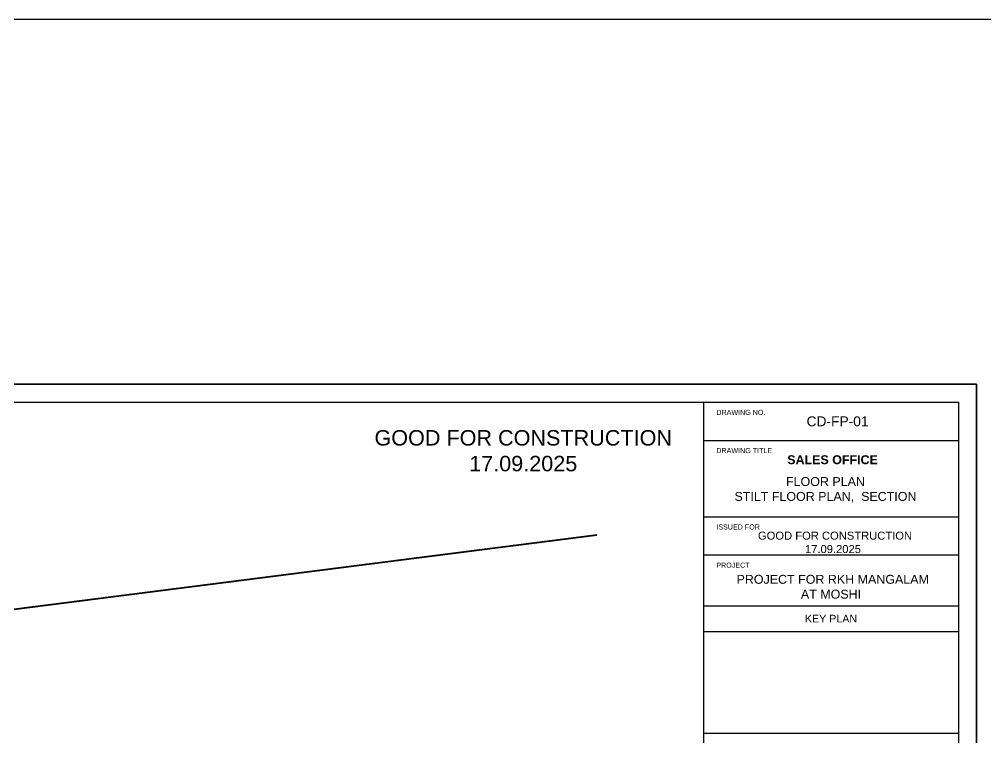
# Model space of a CAD drawing. Header units: metres. Extents: x 494 to 1845, y -666 to 1061.
# Drawn here: x 1533.3 to 1557.33, y 288.58 to 306.45 of the extents above; entities that cross this region are included whole.
import ezdxf
from ezdxf.enums import TextEntityAlignment as Align

# ---------------------------------------------------------------- set-up
doc = ezdxf.new("R2010")
doc.units = ezdxf.units.M
doc.header["$MEASUREMENT"] = 0
doc.linetypes.add('1', pattern=[0])
doc.layers.add('ARCHITECTURAL COMMENTS', color=2, linetype='Continuous', lineweight=30)
doc.layers.add('VDA-WALL', color=250, linetype='Continuous', lineweight=25)
for name, color, linetype in [('PLOT - SURVEY', 1, '1'), ('SHEET', 7, 'Continuous'), ('VDA-TEXT', 250, '1')]:
    doc.layers.add(name, color=color, linetype=linetype)
doc.styles.add('NAME PLATE', font='arial.ttf')

# ---------------------------------------------------------------- blocks, each defined once
blk = doc.blocks.new('DAFASDFDFA')
at = {"layer": 'SHEET'}
for p, q in [((-5.25, 57.9), (-5.25, 0.5)), ((-5.25, 56.85), (1.75, 56.85)), ((-5.25, 54.75), (1.75, 54.75)), ((-5.25, 53.7), (1.75, 53.7)), ((-5.25, 52.3), (1.75, 52.3)), ((-5.25, 51.6), (1.75, 51.6)), ((-5.25, 48.8), (1.75, 48.8))]:
    blk.add_line(p, q, dxfattribs=at)
for points in [[(2.25, 58.4), (2.25, 0), (-102.633, 0), (-102.633, 58.4)], [(1.75, 57.9), (1.75, 0.5), (-102.133, 0.5), (-102.133, 57.9)]]:
    blk.add_lwpolyline(points, close=True, dxfattribs=at)
at = {"layer": 'SHEET', "style": 'NAME PLATE'}
for s, p in [('DRAWING NO.', (-4.9, 57.62)), ('DRAWING TITLE', (-4.9, 56.57)), ('ISSUED FOR', (-4.9, 54.47)), ('PROJECT', (-4.9, 53.42))]:
    blk.add_text(s, height=0.14, dxfattribs=at).set_placement(p, align=Align.MIDDLE_LEFT)
blk.add_text('KEY PLAN', height=0.21, dxfattribs=at).set_placement((-1.75, 51.95), align=Align.MIDDLE_CENTER)
at = {"layer": 'SHEET', "attachment_point": 5, "style": 'NAME PLATE'}
for s, insert, char_height, width in [('{\\C1;GOOD FOR CONSTRUCTION^J17.09.2025}', (-10.207, 56.564), 0.42485, 10.92474), ('{\\fArial|b1|i0|c0|p34;SALES OFFICE}', (-1.707, 56.317), 0.245, 6.3), ('{\\C1;GOOD FOR CONSTRUCTION}', (-1.64, 54.23), 0.22, 6.3), ('{\\C1;17.09.2025}', (-1.696, 53.861), 0.22, 6.3), (' PROJECT FOR RKH MANGALAM\\PAT MOSHI', (-1.75, 52.825), 0.245, 6.3)]:
    blk.add_mtext(s, dxfattribs=dict(at, insert=insert, char_height=char_height, width=width))

msp = doc.modelspace()

# ---------------------------------------------------------------- linework, layer by layer
at = {"layer": 'ARCHITECTURAL COMMENTS'}
msp.add_lwpolyline([(1458.8635, 306.4524), (1770.5289, 306.4524), (1770.5289, 239.756), (1458.8635, 239.756)], close=True, dxfattribs=at)
at = {"layer": 'PLOT - SURVEY', "color": 250, "linetype": 'Continuous', "lineweight": 40}
msp.add_lwpolyline([(1547.6603, 293.6124), (1519.9724, 290.0799), (1488.5155, 290.3701), (1466.9333, 290.1068)], dxfattribs=at)
at = {"layer": 'VDA-WALL'}
msp.add_lwpolyline([(1462.167, 244.5134), (1557.1076, 244.5134), (1557.1076, 297.3774), (1462.167, 297.3774)], close=True, dxfattribs=at)

# ---------------------------------------------------------------- block references
at = {"layer": 'VDA-WALL', "xscale": 0.9052046613064094, "yscale": 0.9052046613064094, "zscale": 0.9052046613064094}
msp.add_blockref('DAFASDFDFA', (1555.0709, 244.5134), dxfattribs=at)

# ---------------------------------------------------------------- texts
at = {"layer": 'SHEET', "insert": (1553.3492, 294.7448), "char_height": 0.221775, "width": 5.702789, "attachment_point": 5, "style": 'NAME PLATE'}
msp.add_mtext('FLOOR PLAN \\PSTILT FLOOR {\\C18;\\c0;PLAN},  SECTION', dxfattribs=at)
at = {"layer": 'VDA-TEXT', "style": 'NAME PLATE'}
msp.add_text('CD-FP-01', height=0.245, dxfattribs=at).set_placement((1553.6504, 296.4487), align=Align.MIDDLE_CENTER)

doc.saveas('drawing.dxf')
